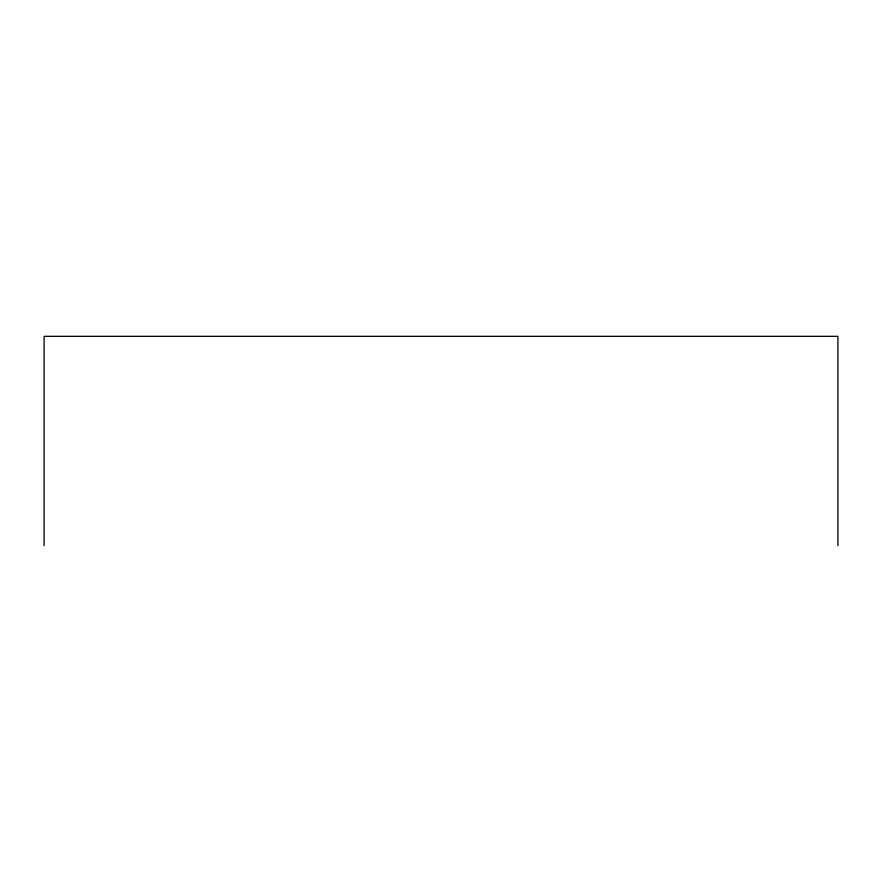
<?xml version="1.0" encoding="UTF-8"?>
<svg xmlns="http://www.w3.org/2000/svg" width="882" height="882" viewBox="0 0 882 882"><rect width="100%" height="100%" fill="white"/><g stroke="black" fill="none" stroke-linecap="round" stroke-linejoin="round"><path stroke-width="1.32" d="M837.9 545.66L837.9 336.34L44.1 336.34L44.1 545.66"/></g></svg>
